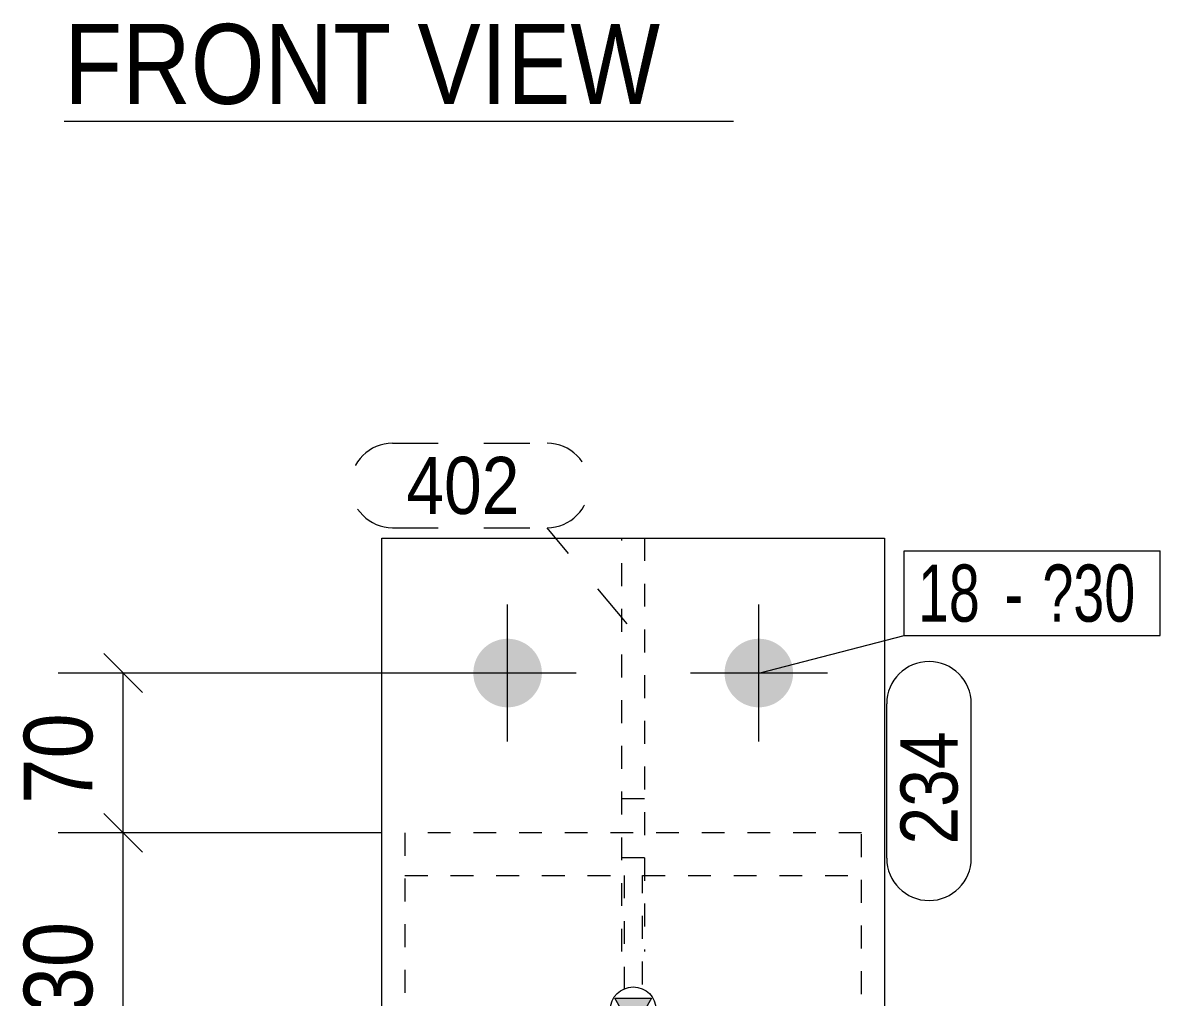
# Model space of a CAD drawing. Header units: millimetres. Extents: x 2 to 825, y 1 to 579.
# Drawn here: x 348.35 to 398.15, y 154.89 to 197.55 of the extents above; entities that cross this region are included whole.
import ezdxf

# ---------------------------------------------------------------- set-up
doc = ezdxf.new("R2010")
doc.units = ezdxf.units.MM
for name, pattern in [('XKITLINE00', [0]), ('XKITLINE01', [4, 1, -1, 1, -1]), ('XKITLINE02', [4, 2, -2])]:
    doc.linetypes.add(name, pattern=pattern)
for name, color, linetype, lineweight in [('Bolt', 3, 'Continuous', 0), ('BoltMark', 7, 'Continuous', 0), ('Dimensions', 7, 'Continuous', 0), ('OtherObjectType', 7, 'Continuous', 0), ('Part', 2, 'Continuous', 0), ('PartMark', 7, 'Continuous', 0)]:
    doc.layers.add(name, color=color, linetype=linetype, lineweight=lineweight)
doc.styles.add('ARIAL', font='ARIAL.TTF')
doc.styles.add('ARIAL_NARROW', font='ARIALN.TTF')

# ---------------------------------------------------------------- blocks, each defined once
blk = doc.blocks.new('*A131')
at = {"layer": 'Bolt'}
for points in [[(368.075, 169.118), (368.076, 169.155), (368.079, 169.192), (368.082, 169.228), (368.086, 169.265), (368.091, 169.302), (368.097, 169.338), (368.103, 169.374), (368.111, 169.41), (368.12, 169.446), (368.129, 169.482), (368.139, 169.517), (368.15, 169.552), (368.162, 169.587), (368.175, 169.621), (368.189, 169.655), (368.203, 169.689), (368.219, 169.723), (368.235, 169.756), (368.252, 169.789), (368.27, 169.821), (368.288, 169.853), (368.307, 169.884), (368.327, 169.915), (368.348, 169.945), (368.37, 169.975), (368.392, 170.004), (368.415, 170.033), (368.439, 170.061), (368.463, 170.089), (368.488, 170.116), (368.514, 170.142), (368.54, 170.168), (368.567, 170.193), (368.595, 170.217), (368.623, 170.241), (368.652, 170.264), (368.681, 170.286), (368.711, 170.308), (368.741, 170.329), (368.772, 170.349), (368.804, 170.368), (368.835, 170.387), (368.868, 170.404), (368.9, 170.421), (368.933, 170.437), (368.967, 170.453), (369.001, 170.467), (369.035, 170.481), (369.069, 170.494), (369.104, 170.506), (369.139, 170.517), (369.175, 170.527), (369.21, 170.537), (369.246, 170.545), (369.282, 170.553), (369.318, 170.559), (369.355, 170.565), (369.391, 170.57), (369.428, 170.574), (369.464, 170.577), (369.501, 170.58), (369.538, 170.581), (369.575, 170.581), (369.611, 170.581), (369.648, 170.58), (369.685, 170.577), (369.722, 170.574), (369.758, 170.57), (369.795, 170.565), (369.831, 170.559), (369.867, 170.553), (369.903, 170.545), (369.939, 170.537), (369.975, 170.527), (370.01, 170.517), (370.045, 170.506), (370.08, 170.494), (370.114, 170.481), (370.149, 170.467), (370.183, 170.453), (370.216, 170.437), (370.249, 170.421), (370.282, 170.404), (370.314, 170.387), (370.346, 170.368), (370.377, 170.349), (370.408, 170.329), (370.438, 170.308), (370.468, 170.286), (370.498, 170.264), (370.526, 170.241), (370.554, 170.217), (370.582, 170.193), (370.609, 170.168), (370.635, 170.142), (370.661, 170.116), (370.686, 170.089), (370.71, 170.061), (370.734, 170.033), (370.757, 170.004), (370.779, 169.975), (370.801, 169.945), (370.822, 169.915), (370.842, 169.884), (370.861, 169.853), (370.88, 169.821), (370.898, 169.789), (370.914, 169.756), (370.931, 169.723), (370.946, 169.689), (370.96, 169.655), (370.974, 169.621), (370.987, 169.587), (370.999, 169.552), (371.01, 169.517), (371.02, 169.482), (371.03, 169.446), (371.038, 169.41), (371.046, 169.374), (371.053, 169.338), (371.058, 169.302), (371.063, 169.265), (371.067, 169.228), (371.071, 169.192), (371.073, 169.155), (371.074, 169.118), (371.075, 169.081), (371.074, 169.045), (371.073, 169.008), (371.071, 168.971), (371.067, 168.934), (371.063, 168.898), (371.058, 168.861), (371.053, 168.825), (371.046, 168.789), (371.038, 168.753), (371.03, 168.717), (371.02, 168.681), (371.01, 168.646), (370.999, 168.611), (370.987, 168.576), (370.974, 168.542), (370.96, 168.507), (370.946, 168.474), (370.931, 168.44), (370.914, 168.407), (370.898, 168.374), (370.88, 168.342), (370.861, 168.31), (370.842, 168.279), (370.822, 168.248), (370.801, 168.218), (370.779, 168.188), (370.757, 168.159), (370.734, 168.13), (370.71, 168.102), (370.686, 168.074), (370.661, 168.047), (370.635, 168.021), (370.609, 167.995), (370.582, 167.97), (370.554, 167.946), (370.526, 167.922), (370.498, 167.899), (370.468, 167.877), (370.438, 167.855), (370.408, 167.834), (370.377, 167.814), (370.346, 167.795), (370.314, 167.776), (370.282, 167.759), (370.249, 167.742), (370.216, 167.725), (370.183, 167.71), (370.149, 167.696), (370.114, 167.682), (370.08, 167.669), (370.045, 167.657), (370.01, 167.646), (369.975, 167.636), (369.939, 167.626), (369.903, 167.618), (369.867, 167.61), (369.831, 167.604), (369.795, 167.598), (369.758, 167.593), (369.722, 167.589), (369.685, 167.586), (369.648, 167.583), (369.611, 167.582), (369.575, 167.581), (369.538, 167.582), (369.501, 167.583), (369.464, 167.586), (369.428, 167.589), (369.391, 167.593), (369.355, 167.598), (369.318, 167.604), (369.282, 167.61), (369.246, 167.618), (369.21, 167.626), (369.175, 167.636), (369.139, 167.646), (369.104, 167.657), (369.069, 167.669), (369.035, 167.682), (369.001, 167.696), (368.967, 167.71), (368.933, 167.725), (368.9, 167.742), (368.868, 167.759), (368.835, 167.776), (368.804, 167.795), (368.772, 167.814), (368.741, 167.834), (368.711, 167.855), (368.681, 167.877), (368.652, 167.899), (368.623, 167.922), (368.595, 167.946), (368.567, 167.97), (368.54, 167.995), (368.514, 168.021), (368.488, 168.047), (368.463, 168.074), (368.439, 168.102), (368.415, 168.13), (368.392, 168.159), (368.37, 168.188), (368.348, 168.218), (368.327, 168.248), (368.307, 168.279), (368.288, 168.31), (368.27, 168.342), (368.252, 168.374), (368.235, 168.407), (368.219, 168.44), (368.203, 168.474), (368.189, 168.507), (368.175, 168.542), (368.162, 168.576), (368.15, 168.611), (368.139, 168.646), (368.129, 168.681), (368.12, 168.717), (368.111, 168.753), (368.103, 168.789), (368.097, 168.825), (368.091, 168.861), (368.086, 168.898), (368.082, 168.934), (368.079, 168.971), (368.076, 169.008), (368.075, 169.045), (368.075, 169.081)], [(379.075, 169.118), (379.076, 169.155), (379.079, 169.192), (379.082, 169.228), (379.086, 169.265), (379.091, 169.302), (379.097, 169.338), (379.103, 169.374), (379.111, 169.41), (379.12, 169.446), (379.129, 169.482), (379.139, 169.517), (379.15, 169.552), (379.162, 169.587), (379.175, 169.621), (379.189, 169.655), (379.203, 169.689), (379.219, 169.723), (379.235, 169.756), (379.252, 169.789), (379.27, 169.821), (379.288, 169.853), (379.307, 169.884), (379.327, 169.915), (379.348, 169.945), (379.37, 169.975), (379.392, 170.004), (379.415, 170.033), (379.439, 170.061), (379.463, 170.089), (379.488, 170.116), (379.514, 170.142), (379.54, 170.168), (379.567, 170.193), (379.595, 170.217), (379.623, 170.241), (379.652, 170.264), (379.681, 170.286), (379.711, 170.308), (379.741, 170.329), (379.772, 170.349), (379.804, 170.368), (379.835, 170.387), (379.868, 170.404), (379.9, 170.421), (379.933, 170.437), (379.967, 170.453), (380.001, 170.467), (380.035, 170.481), (380.069, 170.494), (380.104, 170.506), (380.139, 170.517), (380.175, 170.527), (380.21, 170.537), (380.246, 170.545), (380.282, 170.553), (380.318, 170.559), (380.355, 170.565), (380.391, 170.57), (380.428, 170.574), (380.464, 170.577), (380.501, 170.58), (380.538, 170.581), (380.575, 170.581), (380.611, 170.581), (380.648, 170.58), (380.685, 170.577), (380.722, 170.574), (380.758, 170.57), (380.795, 170.565), (380.831, 170.559), (380.867, 170.553), (380.903, 170.545), (380.939, 170.537), (380.975, 170.527), (381.01, 170.517), (381.045, 170.506), (381.08, 170.494), (381.114, 170.481), (381.149, 170.467), (381.183, 170.453), (381.216, 170.437), (381.249, 170.421), (381.282, 170.404), (381.314, 170.387), (381.346, 170.368), (381.377, 170.349), (381.408, 170.329), (381.438, 170.308), (381.468, 170.286), (381.498, 170.264), (381.526, 170.241), (381.554, 170.217), (381.582, 170.193), (381.609, 170.168), (381.635, 170.142), (381.661, 170.116), (381.686, 170.089), (381.71, 170.061), (381.734, 170.033), (381.757, 170.004), (381.779, 169.975), (381.801, 169.945), (381.822, 169.915), (381.842, 169.884), (381.861, 169.853), (381.88, 169.821), (381.898, 169.789), (381.914, 169.756), (381.931, 169.723), (381.946, 169.689), (381.96, 169.655), (381.974, 169.621), (381.987, 169.587), (381.999, 169.552), (382.01, 169.517), (382.02, 169.482), (382.03, 169.446), (382.038, 169.41), (382.046, 169.374), (382.053, 169.338), (382.058, 169.302), (382.063, 169.265), (382.067, 169.228), (382.071, 169.192), (382.073, 169.155), (382.074, 169.118), (382.075, 169.081), (382.074, 169.045), (382.073, 169.008), (382.071, 168.971), (382.067, 168.934), (382.063, 168.898), (382.058, 168.861), (382.053, 168.825), (382.046, 168.789), (382.038, 168.753), (382.03, 168.717), (382.02, 168.681), (382.01, 168.646), (381.999, 168.611), (381.987, 168.576), (381.974, 168.542), (381.96, 168.507), (381.946, 168.474), (381.931, 168.44), (381.914, 168.407), (381.898, 168.374), (381.88, 168.342), (381.861, 168.31), (381.842, 168.279), (381.822, 168.248), (381.801, 168.218), (381.779, 168.188), (381.757, 168.159), (381.734, 168.13), (381.71, 168.102), (381.686, 168.074), (381.661, 168.047), (381.635, 168.021), (381.609, 167.995), (381.582, 167.97), (381.554, 167.946), (381.526, 167.922), (381.498, 167.899), (381.468, 167.877), (381.438, 167.855), (381.408, 167.834), (381.377, 167.814), (381.346, 167.795), (381.314, 167.776), (381.282, 167.759), (381.249, 167.742), (381.216, 167.725), (381.183, 167.71), (381.149, 167.696), (381.114, 167.682), (381.08, 167.669), (381.045, 167.657), (381.01, 167.646), (380.975, 167.636), (380.939, 167.626), (380.903, 167.618), (380.867, 167.61), (380.831, 167.604), (380.795, 167.598), (380.758, 167.593), (380.722, 167.589), (380.685, 167.586), (380.648, 167.583), (380.611, 167.582), (380.575, 167.581), (380.538, 167.582), (380.501, 167.583), (380.464, 167.586), (380.428, 167.589), (380.391, 167.593), (380.355, 167.598), (380.318, 167.604), (380.282, 167.61), (380.246, 167.618), (380.21, 167.626), (380.175, 167.636), (380.139, 167.646), (380.104, 167.657), (380.069, 167.669), (380.035, 167.682), (380.001, 167.696), (379.967, 167.71), (379.933, 167.725), (379.9, 167.742), (379.868, 167.759), (379.835, 167.776), (379.804, 167.795), (379.772, 167.814), (379.741, 167.834), (379.711, 167.855), (379.681, 167.877), (379.652, 167.899), (379.623, 167.922), (379.595, 167.946), (379.567, 167.97), (379.54, 167.995), (379.514, 168.021), (379.488, 168.047), (379.463, 168.074), (379.439, 168.102), (379.415, 168.13), (379.392, 168.159), (379.37, 168.188), (379.348, 168.218), (379.327, 168.248), (379.307, 168.279), (379.288, 168.31), (379.27, 168.342), (379.252, 168.374), (379.235, 168.407), (379.219, 168.44), (379.203, 168.474), (379.189, 168.507), (379.175, 168.542), (379.162, 168.576), (379.15, 168.611), (379.139, 168.646), (379.129, 168.681), (379.12, 168.717), (379.111, 168.753), (379.103, 168.789), (379.097, 168.825), (379.091, 168.861), (379.086, 168.898), (379.082, 168.934), (379.079, 168.971), (379.076, 169.008), (379.075, 169.045), (379.075, 169.081)]]:
    blk.add_hatch(color=3, dxfattribs=at).paths.add_polyline_path(points, flags=17)
at = {"layer": 'Bolt', "color": 3, "linetype": 'XKITLINE00', "lineweight": 0}
for p, q in [((369.575, 166.081), (369.575, 172.081)), ((380.575, 166.081), (380.575, 172.081)), ((372.575, 169.081), (366.575, 169.081)), ((383.575, 169.081), (377.575, 169.081))]:
    blk.add_line(p, q, dxfattribs=at)
blk = doc.blocks.new('*A132')
at = {"layer": 'Part'}
blk.add_hatch(color=2, dxfattribs=at).paths.add_polyline_path([(374.275, 154.843), (375.875, 154.843), (375.075, 153.443)], flags=17)
at = {"layer": 'Part', "color": 7, "linetype": 'XKITLINE01', "lineweight": 0}
for p, q in [((385.075, 162.087), (365.075, 162.087)), ((365.075, 162.087), (365.075, 155.028)), ((385.075, 155.028), (385.075, 162.087)), ((365.075, 160.224), (374.675, 160.224)), ((374.675, 160.224), (374.675, 101.451)), ((375.475, 101.451), (375.475, 160.224)), ((375.475, 160.224), (385.075, 160.224)), ((374.675, 106.647), (365.075, 106.647)), ((365.075, 106.647), (365.075, 99.588)), ((385.075, 106.647), (375.475, 106.647)), ((385.075, 99.588), (385.075, 106.647)), ((365.075, 104.785), (385.075, 104.785))]:
    blk.add_line(p, q, dxfattribs=at)
at = {"layer": 'Part', "color": 2, "linetype": 'XKITLINE00', "lineweight": 0}
for p, q in [((375.075, 153.443), (374.275, 154.843)), ((374.275, 154.843), (375.875, 154.843)), ((375.875, 154.843), (375.075, 153.443))]:
    blk.add_line(p, q, dxfattribs=at)
blk.add_circle((375.075, 154.343), 1, dxfattribs=at)
blk = doc.blocks.new('*A133')
at = {"layer": 'Part', "color": 7, "linetype": 'XKITLINE01', "lineweight": 0}
for p, q in [((374.575, 156.89), (374.575, 174.987)), ((374.575, 174.987), (375.575, 174.987)), ((375.575, 174.987), (375.575, 156.89)), ((374.575, 163.587), (375.575, 163.587)), ((374.575, 161.013), (375.575, 161.013))]:
    blk.add_line(p, q, dxfattribs=at)
blk = doc.blocks.new('*A135')
at = {"layer": 'Part', "color": 2, "linetype": 'XKITLINE00', "lineweight": 0}
for p, q in [((364.075, 174.987), (386.075, 174.987)), ((364.075, 41.985), (364.075, 174.987)), ((386.075, 174.987), (386.075, 41.985))]:
    blk.add_line(p, q, dxfattribs=at)
blk = doc.blocks.new('*A172')
at = {"layer": 'OtherObjectType', "color": 7, "linetype": 'XKITLINE00', "lineweight": 0}
blk.add_line((350.162, 193.244), (379.46, 193.244), dxfattribs=at)
at = {"layer": 'OtherObjectType', "color": 7, "style": 'ARIAL', "width": 0.85}
blk.add_text('FRONT VIEW', height=3.5, dxfattribs=at).set_placement((350.162, 193.994))
blk = doc.blocks.new('*A315')
at = {"layer": 'Dimensions', "color": 7, "linetype": 'XKITLINE00', "lineweight": 0}
for p, q in [((351.893, 162.935), (353.59, 161.238)), ((364.075, 162.087), (349.891, 162.087)), ((352.741, 149.081), (352.741, 162.087)), ((351.893, 149.93), (353.59, 148.233)), ((368.575, 149.081), (349.891, 149.081))]:
    blk.add_line(p, q, dxfattribs=at)
at = {"layer": 'Dimensions', "color": 3}
for p in [(352.741, 162.087), (352.741, 149.081)]:
    blk.add_point(p, dxfattribs=at)
at = {"layer": 'Dimensions', "color": 3, "style": 'ARIAL', "width": 0.85}
blk.add_text('130', height=3, rotation=90.0002, dxfattribs=at).set_placement((351.391, 152.246))
blk = doc.blocks.new('*A316')
at = {"layer": 'Dimensions', "color": 7, "linetype": 'XKITLINE00', "lineweight": 0}
for p, q in [((351.893, 169.93), (353.59, 168.233)), ((368.575, 169.081), (349.891, 169.081)), ((352.741, 162.087), (352.741, 169.081)), ((351.893, 162.935), (353.59, 161.238)), ((364.075, 162.087), (349.891, 162.087))]:
    blk.add_line(p, q, dxfattribs=at)
at = {"layer": 'Dimensions', "color": 3}
for p in [(352.741, 169.081), (352.741, 162.087)]:
    blk.add_point(p, dxfattribs=at)
at = {"layer": 'Dimensions', "color": 3, "style": 'ARIAL', "width": 0.85}
blk.add_text('70', height=3, rotation=90.0002, dxfattribs=at).set_placement((351.391, 163.359))
blk = doc.blocks.new('*A317')
at = {"layer": 'BoltMark', "color": 7, "linetype": 'XKITLINE00', "lineweight": 0}
for p, q in [((386.941, 174.431), (398.149, 174.431)), ((386.941, 170.731), (386.941, 174.431)), ((398.149, 170.731), (398.149, 174.431)), ((380.575, 169.081), (386.941, 170.731)), ((386.941, 170.731), (398.149, 170.731))]:
    blk.add_line(p, q, dxfattribs=at)
at = {"layer": 'BoltMark', "color": 3, "style": 'ARIAL_NARROW', "width": 0.85}
for s, p in [('18', (387.541, 171.331)), ('?30', (392.99, 171.331)), ('-', (391.33, 171.331))]:
    blk.add_text(s, height=2.5, dxfattribs=at).set_placement(p)
blk = doc.blocks.new('*A319')
at = {"layer": 'PartMark', "color": 7, "linetype": 'XKITLINE00', "lineweight": 0}
for p, q in [((386.175, 160.974), (386.175, 167.737)), ((389.875, 160.974), (389.875, 167.737))]:
    blk.add_line(p, q, dxfattribs=at)
for centre, start, end in [((388.025, 167.737), 0, 180), ((388.025, 160.974), 180, 0)]:
    blk.add_arc(centre, 1.85, start, end, dxfattribs=at)
at = {"layer": 'PartMark', "color": 3, "style": 'ARIAL', "width": 0.85}
blk.add_text('234', height=2.5, rotation=90.0002, dxfattribs=at).set_placement((389.275, 161.574))
blk = doc.blocks.new('*A321')
at = {"layer": 'PartMark', "color": 7, "linetype": 'XKITLINE02', "lineweight": 0}
for p, q in [((364.541, 179.144), (371.304, 179.144)), ((364.541, 175.444), (371.304, 175.444)), ((374.804, 171.232), (371.304, 175.444))]:
    blk.add_line(p, q, dxfattribs=at)
for centre, start, end in [((364.541, 177.294), 90, 270), ((371.304, 177.294), 270, 90)]:
    blk.add_arc(centre, 1.85, start, end, dxfattribs=at)
at = {"layer": 'PartMark', "color": 3, "style": 'ARIAL', "width": 0.85}
blk.add_text('402', height=2.5, dxfattribs=at).set_placement((365.141, 176.044))

msp = doc.modelspace()

# ---------------------------------------------------------------- block references
at = {"lineweight": 0}
for name in ['*A172', '*A321', '*A135', '*A133', '*A317', '*A131', '*A316', '*A319', '*A315']:
    msp.add_blockref(name, (0, 0), dxfattribs=at)
at = {"layer": 'Part', "lineweight": 0}
msp.add_blockref('*A132', (0, 0), dxfattribs=at)

doc.saveas('drawing.dxf')
